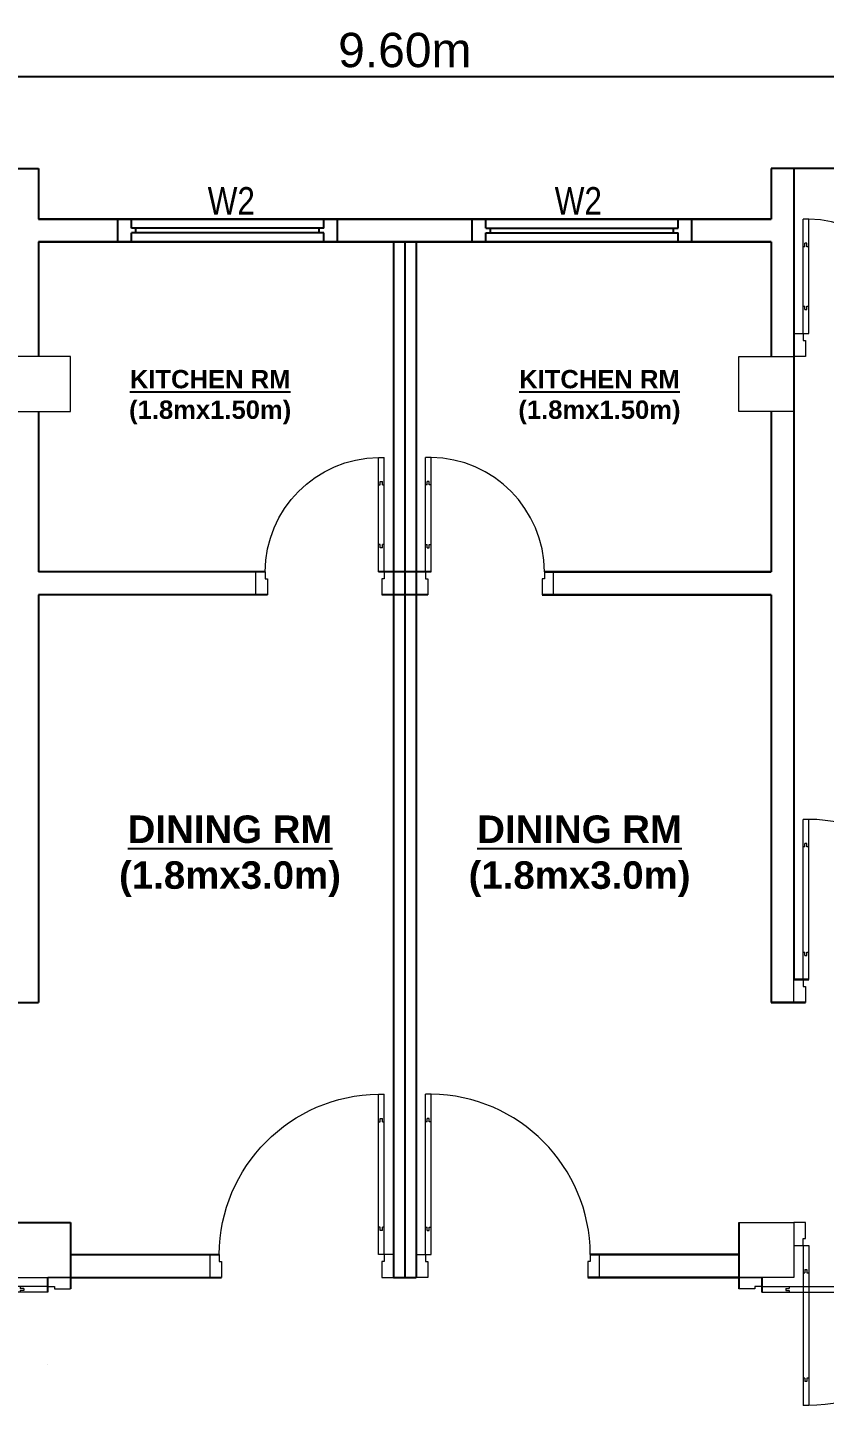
# Model space of a CAD drawing. Header units: inches. Extents: x -4010 to 92088, y -38563 to -1318.
# Drawn here: x 43216 to 43390, y -30149.6 to -29847.2 of the extents above; entities that cross this region are included whole.
import ezdxf

# ---------------------------------------------------------------- set-up
doc = ezdxf.new("R2010")
doc.units = ezdxf.units.IN
doc.header["$MEASUREMENT"] = 0
doc.header["$PDMODE"] = 99
for name, color, linetype, lineweight in [('1-FOUNDATION DIM', 31, 'Continuous', 5), ('Colour 09', 210, 'Continuous', 9), ('door', 132, 'Continuous', 15), ('RAILING', 2, 'Continuous', 13)]:
    doc.layers.add(name, color=color, linetype=linetype, lineweight=lineweight)
for name, color, linetype in [('Brick wall', 3, 'Continuous'), ('col', 5, 'Continuous'), ('Hatch', 3, 'Continuous'), ('TEX', 7, 'Continuous'), ('WINDOOR', 7, 'Continuous')]:
    doc.layers.add(name, color=color, linetype=linetype)
doc.styles.add('ARIAL', font='arial.ttf')
doc.styles.get("Standard").update_dxf_attribs({"font": 'ARIALN.TTF'})
doc.dimstyles.new('3-8', dxfattribs={"dimscale": 1.25, "dimtxt": 6, "dimasz": 2, "dimexe": 0.18, "dimexo": 6, "dimgap": 0, "dimtad": 0, "dimdec": 0, "dimzin": 3, "dimdsep": 46, "dimlunit": 3, "dimtxsty": 'ARIAL', "dimblk": 'DD', "dimcen": 1, "dimse1": 1, "dimse2": 1, "dimclrd": 256, "dimclrt": 256, "dimadec": 0, "dimazin": 0, "dimtfac": 0.5, "dimtdec": 0, "dimtmove": 2, "dimatfit": 0, "dimfxl": 0.18, "dimtvp": 0.75, "dimfrac": 1, "dimtolj": 1, "dimtzin": 0, "dimarcsym": 0})

# ---------------------------------------------------------------- blocks, each defined once
blk = doc.blocks.new('A$C30843580')
at = {"layer": 'Colour 09'}
for p, q in [((0, 12), (12, 12)), ((0, 0), (0, 12)), ((12, 12), (12, 0)), ((12, 0), (0, 0))]:
    blk.add_line(p, q, dxfattribs=at)
blk = doc.blocks.new('D30')
at = {"layer": 'door'}
for p, q in [((2, 5), (2, 29.97)), ((3.25, 29.97), (2, 29.97)), ((3.25, 5), (3.25, 29.97)), ((2.4, 23.97), (2.4, 24.72)), ((2.85, 24.72), (2.4, 24.72)), ((2.85, 23.97), (2.85, 24.72)), ((2.4, 23.97), (2, 23.97)), ((3.25, 23.97), (2.85, 23.97)), ((2, 11), (2.4, 11)), ((2.4, 10.25), (2.4, 11)), ((2.4, 10.25), (2.85, 10.25)), ((2.85, 10.25), (2.85, 11)), ((2.85, 11), (3.25, 11)), ((0, 0), (0, 5)), ((0, 5), (2, 5)), ((2, 5), (2, 3.5)), ((2, 5), (3.25, 5)), ((2, 3.5), (2.5, 3.5)), ((2.5, 3.5), (2.5, 0)), ((28, 3.5), (27.5, 3.5)), ((27.5, 3.5), (27.5, 0)), ((30, 5), (28, 5)), ((28, 5), (28, 3.5)), ((30, 0), (30, 5)), ((2.5, 0), (0, 0)), ((27.5, 0), (30, 0))]:
    blk.add_line(p, q, dxfattribs=at)
blk.add_arc((2.89, 4.86), 25.11, 0.3204, 89.1727, dxfattribs=at)
blk = doc.blocks.new("Windoo 4'")
at = {"layer": 'WINDOOR'}
for p, q in [((24, 5), (-24, 5)), ((-24, 5), (-24, 0)), ((-21, 5), (-21, 3)), ((24, 5), (21, 5)), ((21, 5), (21, 3)), ((24, 5), (24, 0)), ((24, 0), (-24, 0)), ((-24, 0), (-21, 0)), ((21, 3), (-21, 3)), ((21, 2), (-21, 2)), ((-21, 2), (-21, 0)), ((-20, 3), (-20, 2)), ((20, 3), (20, 2)), ((21, 2), (21, 0)), ((21, 0), (24, 0))]:
    blk.add_line(p, q, dxfattribs=at)
blk = doc.blocks.new('D40')
at = {"layer": 'door'}
for p, q in [((2, 5), (2, 39.97)), ((3.25, 39.97), (2, 39.97)), ((3.25, 5), (3.25, 39.97)), ((2.4, 33.97), (2, 33.97)), ((2.4, 33.97), (2.4, 34.72)), ((2.85, 34.72), (2.4, 34.72)), ((2.85, 33.97), (2.85, 34.72)), ((3.25, 33.97), (2.85, 33.97)), ((2, 11), (2.4, 11)), ((2.4, 10.25), (2.4, 11)), ((2.4, 10.25), (2.85, 10.25)), ((2.85, 10.25), (2.85, 11)), ((2.85, 11), (3.25, 11)), ((0, 0), (0, 5)), ((0, 5), (2, 5)), ((2, 5), (2, 3.5)), ((2, 5), (3.25, 5)), ((2, 3.5), (2.5, 3.5)), ((2.5, 3.5), (2.5, 0)), ((38, 3.5), (37.5, 3.5)), ((37.5, 3.5), (37.5, 0)), ((40, 5), (38, 5)), ((38, 5), (38, 3.5)), ((40, 0), (40, 5)), ((2.5, 0), (0, 0)), ((37.5, 0), (40, 0))]:
    blk.add_line(p, q, dxfattribs=at)
blk.add_arc((2.88, 4.86), 35.12, 0.2318, 89.393, dxfattribs=at)
blk = doc.blocks.new('DD')
for p, q in [((0, 1.6), (0, -1.6)), ((-1.6, 0), (1.6, 0))]:
    blk.add_line(p, q)
at = {"const_width": 0.3}
blk.add_lwpolyline([(-0.15, 0, 1), (0.15, 0, 1)], format="xyb", close=True, dxfattribs=at)
blk = doc.blocks.new('*D1144')
at = {"layer": 'col', "lineweight": -2}
blk.add_line((43078.88, -29857.83), (43517.88, -29857.83), dxfattribs=at)
at = {"layer": 'Defpoints', "color": 0}
for p in [(43520.38, -29857.83), (43076.38, -29877.93), (43520.38, -29877.93)]:
    blk.add_point(p, dxfattribs=at)
at = {"layer": 'col', "lineweight": -2, "xscale": 2.5, "yscale": 2.5, "zscale": 2.5, "rotation": 180}
blk.add_blockref('DD', (43076.38, -29857.83), dxfattribs=at)
at = {"layer": 'col', "lineweight": -2, "xscale": 2.5, "yscale": 2.5, "zscale": 2.5}
blk.add_blockref('DD', (43520.38, -29857.83), dxfattribs=at)
at = {"layer": 'col', "insert": (43298.38, -29852.08), "char_height": 7.5, "attachment_point": 5, "style": 'ARIAL'}
blk.add_mtext('\\A1;9.60m', dxfattribs=at)

msp = doc.modelspace()

# ---------------------------------------------------------------- linework, layer by layer
at = {"layer": 'Brick wall'}
for p, q in [((43218.417, -29877.927), (43218.417, -29888.927)), ((43378.337, -29877.927), (43378.337, -29888.927)), ((43383.337, -29877.927), (43383.337, -30054.927)), ((43378.337, -29888.927), (43218.417, -29888.927)), ((43218.417, -29888.927), (43378.337, -29888.927)), ((43383.337, -29888.927), (43383.337, -30054.927)), ((43378.337, -29893.927), (43218.417, -29893.927)), ((43218.417, -29893.927), (43218.417, -29918.927)), ((43218.417, -29893.927), (43378.337, -29893.927)), ((43295.877, -29893.927), (43295.877, -30119.927)), ((43298.377, -29893.927), (43298.377, -30119.927)), ((43300.877, -29893.927), (43300.877, -30119.927)), ((43378.337, -29893.927), (43378.337, -29918.927)), ((43378.337, -29893.927), (43378.337, -29918.927)), ((43218.417, -29930.927), (43218.417, -29965.927)), ((43378.337, -29930.927), (43378.337, -29965.927)), ((43378.337, -29930.927), (43378.337, -29965.927)), ((43267.877, -29965.927), (43218.417, -29965.927)), ((43304.127, -29965.927), (43292.627, -29965.927)), ((43378.337, -29965.927), (43328.877, -29965.927)), ((43328.877, -29965.927), (43378.337, -29965.927)), ((43268.377, -29970.927), (43218.417, -29970.927)), ((43218.417, -29970.927), (43218.417, -30059.927)), ((43303.377, -29970.927), (43293.377, -29970.927)), ((43378.337, -29970.927), (43328.377, -29970.927)), ((43328.377, -29970.927), (43378.337, -29970.927)), ((43378.337, -29970.927), (43378.337, -30059.927)), ((43378.337, -29970.927), (43378.337, -30059.927)), ((43383.337, -30054.927), (43386.587, -30054.927)), ((43386.587, -30054.927), (43383.337, -30054.927)), ((43210.917, -30059.927), (43218.417, -30059.927)), ((43378.337, -30059.927), (43385.837, -30059.927)), ((43385.837, -30059.927), (43378.337, -30059.927)), ((43210.917, -30107.927), (43225.417, -30107.927)), ((43225.417, -30107.927), (43225.417, -30122.427)), ((43371.337, -30107.927), (43371.337, -30122.427)), ((43371.337, -30107.927), (43371.337, -30122.427)), ((43225.417, -30114.927), (43257.877, -30114.927)), ((43338.877, -30114.927), (43371.337, -30114.927)), ((43371.337, -30114.927), (43338.877, -30114.927)), ((43225.417, -30119.927), (43258.377, -30119.927)), ((43338.377, -30119.927), (43371.337, -30119.927)), ((43371.337, -30119.927), (43338.377, -30119.927)), ((43371.337, -30119.927), (43371.337, -30122.427)), ((43376.337, -30119.927), (43376.337, -30123.177)), ((43376.337, -30119.927), (43376.337, -30123.177))]:
    msp.add_line(p, q, dxfattribs=at)
at = {"layer": 'col'}
for p, q in [((43076.377, -29877.927), (43218.417, -29877.927)), ((43520.377, -29877.927), (43378.337, -29877.927)), ((43295.877, -30119.927), (43300.877, -30119.927))]:
    msp.add_line(p, q, dxfattribs=at)
at = {"layer": 'Hatch'}
msp.add_line((43220.417, -30123.177), (43220.417, -30119.927), dxfattribs=at)
at = {"layer": 'RAILING'}
msp.add_line((43220.417, -30138.927), (43220.417, -30138.927), dxfattribs=at)

# ---------------------------------------------------------------- block references
at = {"layer": '1-FOUNDATION DIM'}
for name, p in [('D30', (43383.337, -29918.927)), ('D30', (43300.877, -29970.927)), ('D40', (43383.337, -30059.927)), ('D40', (43300.877, -30119.927)), ('D40', (43300.877, -30119.927))]:
    msp.add_blockref(name, p, dxfattribs=at)
at = {"layer": '1-FOUNDATION DIM', "xscale": -1}
for name, p in [('D30', (43295.877, -29970.927)), ('D40', (43295.877, -30119.927))]:
    msp.add_blockref(name, p, dxfattribs=at)
for p, rotation in [((43383.337, -30107.927), 180), ((43383.337, -30107.927), 180), ((43225.417, -30119.927), 90)]:
    msp.add_blockref('D40', p, dxfattribs=dict(at, rotation=rotation))
at = {"layer": '1-FOUNDATION DIM', "rotation": 270}
msp.add_blockref('D40', (43371.337, -30119.927), dxfattribs=at)
at = {"layer": 'Brick wall', "xscale": -1, "rotation": 180}
msp.add_blockref("Windoo 4'", (43259.684, -29888.927), dxfattribs=at)
at = {"layer": 'Brick wall', "rotation": 180}
msp.add_blockref("Windoo 4'", (43337.071, -29888.927), dxfattribs=at)
at = {"layer": 'Colour 09', "xscale": -1}
for p in [(43225.417, -29930.927), (43225.417, -30119.927)]:
    msp.add_blockref('A$C30843580', p, dxfattribs=at)
at = {"layer": 'Colour 09'}
for p in [(43371.337, -29930.927), (43371.337, -29930.927), (43371.337, -30119.927), (43371.337, -30119.927)]:
    msp.add_blockref('A$C30843580', p, dxfattribs=at)

# ---------------------------------------------------------------- texts
at = {"layer": 'TEX', "linetype": 'ByBlock', "char_height": 6, "width": 18.77154}
for insert, attachment_point in [((43255.339, -29881.953), 1), ((43341.416, -29881.953), 3)]:
    msp.add_mtext('W2', dxfattribs=dict(at, insert=insert, attachment_point=attachment_point))
at = {"layer": 'TEX', "attachment_point": 5}
for s, insert, char_height, width in [('{\\fArial|b1|i0|c0|p34;\\LKITCHEN RM\\P\\l(1.8mx1.50m)}', (43255.877, -29927.801), 4, 86.60934), ('{\\fArial|b1|i0|c0|p34;\\LKITCHEN RM\\P\\l(1.8mx1.50m)}', (43340.877, -29927.801), 4, 86.60934), ('{\\fArial|b1|i0|c0|p34;\\LDINING RM\\P\\l(1.8mx3.0m)}', (43260.215, -30028.008), 6, 77.58745), ('{\\fArial|b1|i0|c0|p34;\\LDINING RM\\P\\l(1.8mx3.0m)}', (43336.54, -30028.008), 6, 77.58745)]:
    msp.add_mtext(s, dxfattribs=dict(at, insert=insert, char_height=char_height, width=width))

# ---------------------------------------------------------------- dimensions: what is measured, and where the dimension line sits
at = {"layer": 'col'}
dim = msp.add_linear_dim(base=(43520.377, -29857.828), p1=(43076.377, -29877.927), p2=(43520.377, -29877.927), text='9.60m', dimstyle='3-8', dxfattribs=at)
dim.commit()
dim.dimension.update_dxf_attribs({"geometry": '*D1144', "text_midpoint": (43298.377, -29852.084)})

doc.saveas('drawing.dxf')
